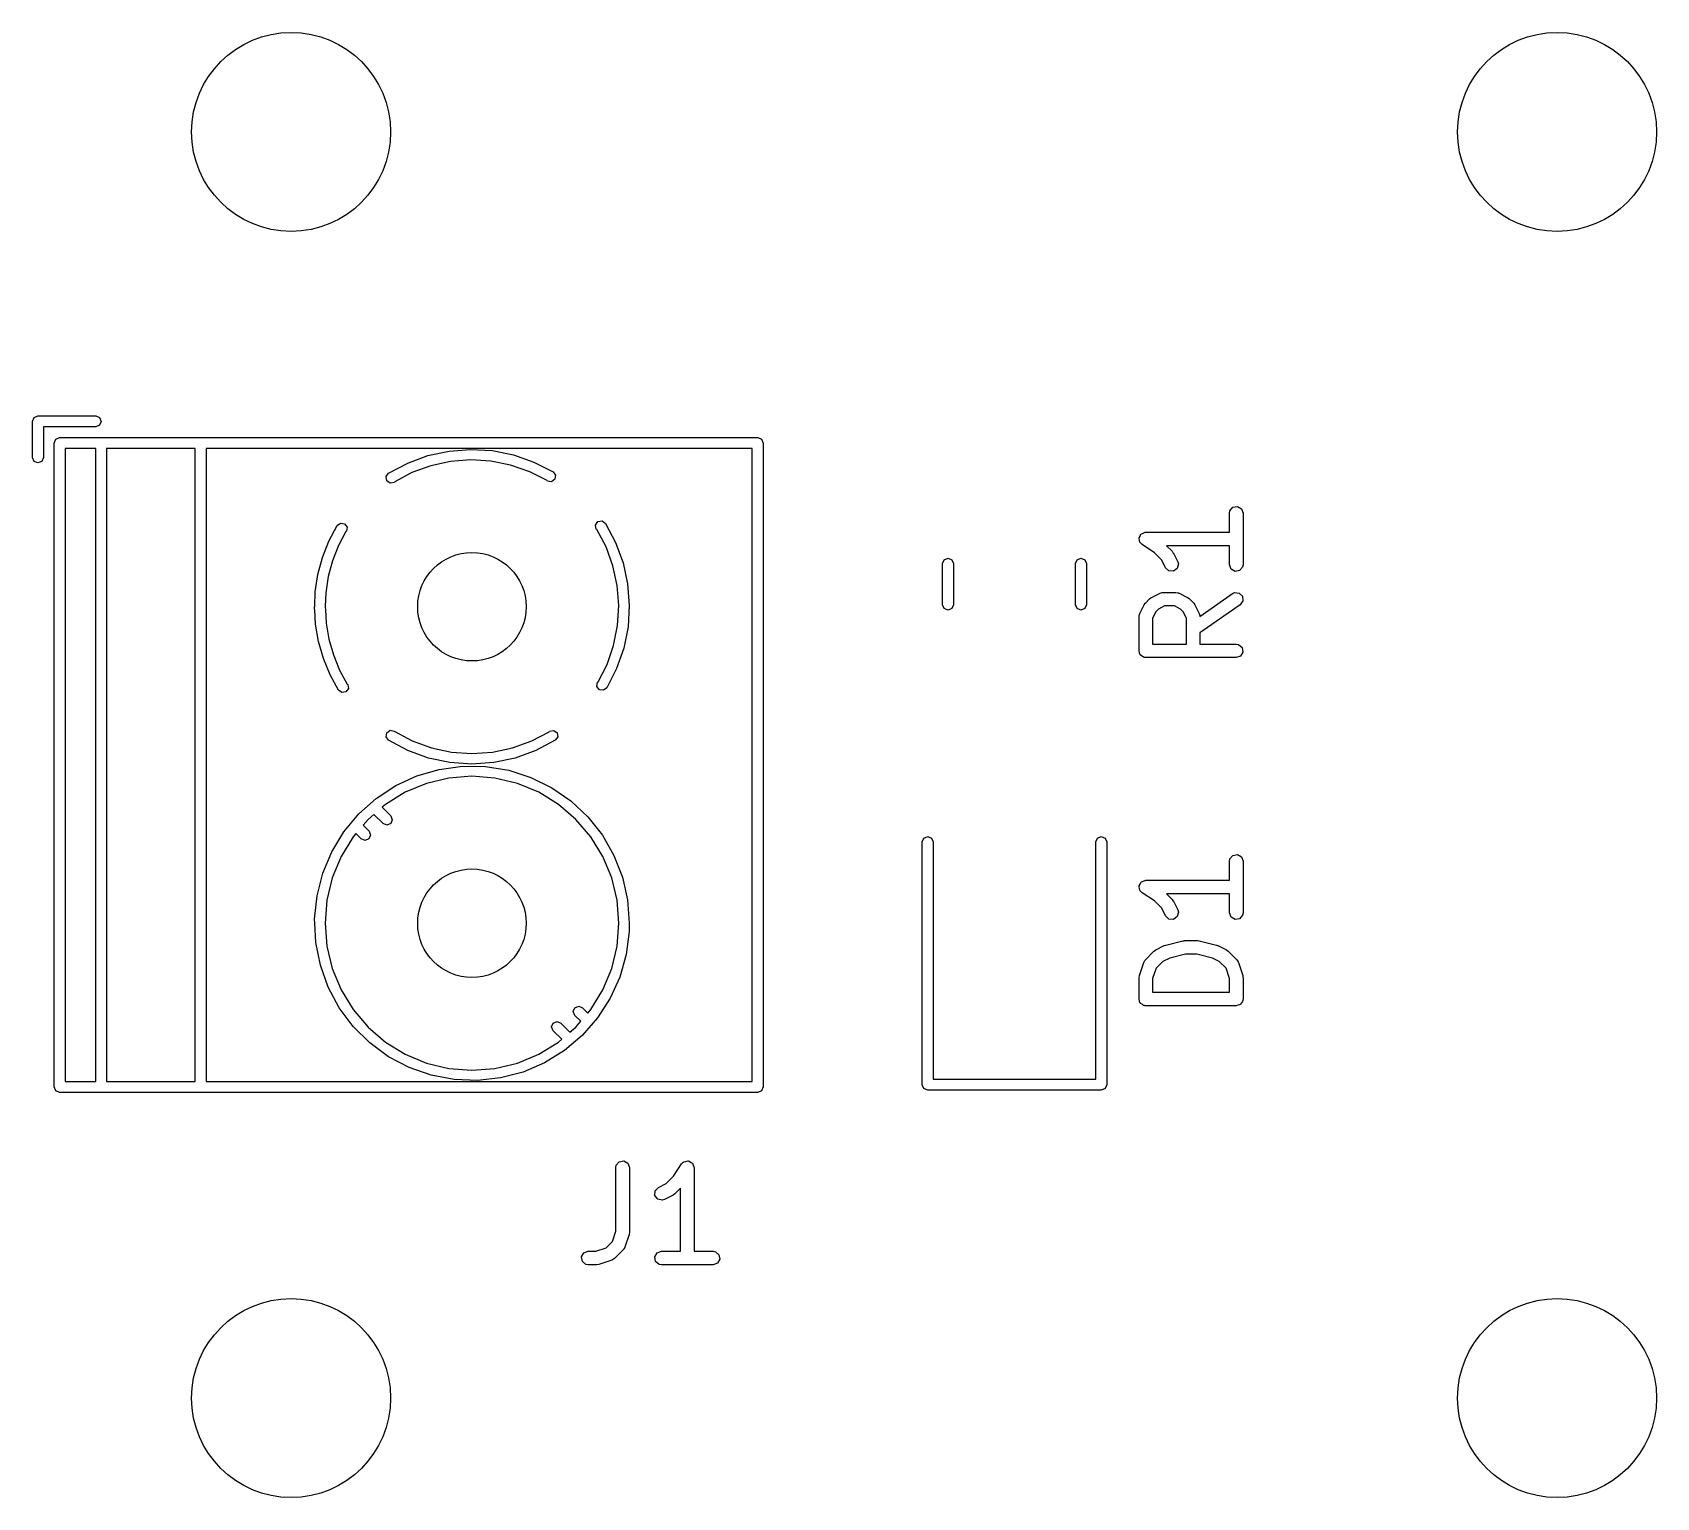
# Model space of a CAD drawing. Extents: x 5.163 to 5.87, y -3.862 to -3.224.
import ezdxf

# ---------------------------------------------------------------- set-up
doc = ezdxf.new("R2010")
doc.units = 0
doc.header["$MEASUREMENT"] = 0
doc.layers.add('BLACK', color=7, linetype='CONTINUOUS')

msp = doc.modelspace()

# ---------------------------------------------------------------- linework, layer by layer
at = {"layer": 'BLACK', "linetype": 'CONTINUOUS'}
for p, q in [((5.16299, -3.3937), (5.16368, -3.39203)), ((5.16299, -3.40945), (5.16299, -3.3937)), ((5.16368, -3.39203), (5.16535, -3.39134)), ((5.16535, -3.39134), (5.19055, -3.39134)), ((5.19055, -3.39134), (5.19222, -3.39203)), ((5.19222, -3.39203), (5.19291, -3.3937)), ((5.19291, -3.3937), (5.19222, -3.39537)), ((5.19055, -3.39606), (5.16772, -3.39606)), ((5.16772, -3.39606), (5.16772, -3.40945)), ((5.17313, -3.40148), (5.1748, -3.40079)), ((5.1748, -3.40079), (5.47874, -3.40079)), ((5.19222, -3.39537), (5.19055, -3.39606)), ((5.47874, -3.40079), (5.48041, -3.40148)), ((5.17244, -3.40315), (5.17313, -3.40148)), ((5.17244, -3.68346), (5.17244, -3.40315)), ((5.17717, -3.40551), (5.17717, -3.6811)), ((5.19055, -3.40551), (5.17717, -3.40551)), ((5.19055, -3.6811), (5.19055, -3.40551)), ((5.19528, -3.40551), (5.19528, -3.6811)), ((5.23386, -3.40551), (5.19528, -3.40551)), ((5.23386, -3.6811), (5.23386, -3.40551)), ((5.23858, -3.40551), (5.23858, -3.6811)), ((5.47638, -3.40551), (5.23858, -3.40551)), ((5.33518, -3.40862), (5.34438, -3.40662)), ((5.34438, -3.40662), (5.35376, -3.40589)), ((5.35376, -3.40589), (5.36315, -3.40646)), ((5.36315, -3.40646), (5.37238, -3.40831)), ((5.47638, -3.6811), (5.47638, -3.40551)), ((5.48041, -3.40148), (5.4811, -3.40315)), ((5.4811, -3.40315), (5.4811, -3.68346)), ((5.16368, -3.41112), (5.16299, -3.40945)), ((5.16535, -3.41181), (5.16368, -3.41112)), ((5.16702, -3.41112), (5.16535, -3.41181)), ((5.16772, -3.40945), (5.16702, -3.41112)), ((5.31804, -3.41629), (5.32635, -3.41187)), ((5.32635, -3.41187), (5.33518, -3.40862)), ((5.33646, -3.41301), (5.32822, -3.41604)), ((5.34504, -3.41115), (5.33646, -3.41301)), ((5.3538, -3.41047), (5.34504, -3.41115)), ((5.36256, -3.411), (5.3538, -3.41047)), ((5.37117, -3.41273), (5.36256, -3.411)), ((5.37947, -3.41561), (5.37117, -3.41273)), ((5.37238, -3.40831), (5.38126, -3.41141)), ((5.38126, -3.41141), (5.38964, -3.41569)), ((5.31699, -3.41776), (5.31804, -3.41629)), ((5.31729, -3.41954), (5.31699, -3.41776)), ((5.31876, -3.42059), (5.31729, -3.41954)), ((5.32055, -3.4203), (5.31876, -3.42059)), ((5.32074, -3.42002), (5.32055, -3.4203)), ((5.32822, -3.41604), (5.32074, -3.42002)), ((5.38701, -3.41947), (5.37947, -3.41561)), ((5.38721, -3.41974), (5.38701, -3.41947)), ((5.389, -3.42001), (5.38721, -3.41974)), ((5.39045, -3.41893), (5.389, -3.42001)), ((5.38964, -3.41569), (5.39072, -3.41715)), ((5.39072, -3.41715), (5.39045, -3.41893)), ((5.68415, -3.43363), (5.68433, -3.43262)), ((5.68415, -3.44193), (5.68415, -3.43363)), ((5.68433, -3.43262), (5.68563, -3.43108)), ((5.68563, -3.43108), (5.68761, -3.43073)), ((5.68761, -3.43073), (5.68936, -3.43174)), ((5.68936, -3.43174), (5.69005, -3.43363)), ((5.69005, -3.43363), (5.69005, -3.45613)), ((5.29204, -3.44586), (5.29561, -3.4391)), ((5.29561, -3.4391), (5.29707, -3.43802)), ((5.29561, -3.4391), (5.29561, -3.4391)), ((5.29948, -3.44167), (5.29625, -3.44779)), ((5.29707, -3.43802), (5.29886, -3.43829)), ((5.29886, -3.43829), (5.29993, -3.43974)), ((5.29966, -3.44153), (5.29948, -3.44167)), ((5.29993, -3.43974), (5.29966, -3.44153)), ((5.40815, -3.43884), (5.4092, -3.43737)), ((5.40844, -3.44063), (5.40815, -3.43884)), ((5.40872, -3.44082), (5.40844, -3.44063)), ((5.4127, -3.4483), (5.40872, -3.44082)), ((5.4092, -3.43737), (5.41098, -3.43707)), ((5.41098, -3.43707), (5.41245, -3.43812)), ((5.41245, -3.43812), (5.41687, -3.44643)), ((5.64525, -3.44363), (5.6456, -3.44284)), ((5.6456, -3.44284), (5.64575, -3.44277)), ((5.64575, -3.44277), (5.64583, -3.44262)), ((5.64583, -3.44262), (5.64664, -3.44233)), ((5.64664, -3.44233), (5.64741, -3.44195)), ((5.64741, -3.44195), (5.64757, -3.44199)), ((5.64757, -3.44199), (5.64773, -3.44193)), ((5.64773, -3.44193), (5.68415, -3.44193)), ((5.28925, -3.45298), (5.29204, -3.44586)), ((5.29625, -3.44779), (5.29364, -3.45443)), ((5.41573, -3.45654), (5.4127, -3.4483)), ((5.41687, -3.44643), (5.42012, -3.45526)), ((5.64478, -3.44469), (5.64485, -3.44454)), ((5.64503, -3.44551), (5.64478, -3.44469)), ((5.64482, -3.44437), (5.64525, -3.44363)), ((5.64485, -3.44454), (5.64482, -3.44437)), ((5.64517, -3.44636), (5.64503, -3.44551)), ((5.6453, -3.44647), (5.64517, -3.44636)), ((5.64535, -3.44663), (5.6453, -3.44647)), ((5.64609, -3.44734), (5.64535, -3.44663)), ((5.65147, -3.45093), (5.64609, -3.44734)), ((5.68415, -3.44783), (5.65673, -3.44783)), ((5.65673, -3.44783), (5.65919, -3.45029)), ((5.65919, -3.45029), (5.6597, -3.45102)), ((5.68415, -3.45613), (5.68415, -3.44783)), ((5.28727, -3.46037), (5.28925, -3.45298)), ((5.29364, -3.45443), (5.29179, -3.46132)), ((5.41759, -3.46512), (5.41573, -3.45654)), ((5.42012, -3.45526), (5.42212, -3.46446)), ((5.55925, -3.45563), (5.55994, -3.45396)), ((5.55925, -3.47351), (5.55925, -3.45563)), ((5.55994, -3.45396), (5.56161, -3.45327)), ((5.56161, -3.45327), (5.56328, -3.45396)), ((5.56328, -3.45396), (5.56398, -3.45563)), ((5.56398, -3.45563), (5.56398, -3.47351)), ((5.61713, -3.45563), (5.61782, -3.45396)), ((5.61713, -3.47351), (5.61713, -3.45563)), ((5.61782, -3.45396), (5.61949, -3.45327)), ((5.61949, -3.45327), (5.62116, -3.45396)), ((5.62116, -3.45396), (5.62185, -3.45563)), ((5.62185, -3.45563), (5.62185, -3.47351)), ((5.65468, -3.45413), (5.65147, -3.45093)), ((5.65634, -3.45745), (5.65468, -3.45413)), ((5.65781, -3.45884), (5.65634, -3.45745)), ((5.6597, -3.45102), (5.65975, -3.45106)), ((5.65975, -3.45106), (5.66162, -3.45481)), ((5.66191, -3.45579), (5.66144, -3.45776)), ((5.66162, -3.45481), (5.66191, -3.45579)), ((5.68484, -3.45803), (5.68415, -3.45613)), ((5.68988, -3.45714), (5.68858, -3.45869)), ((5.69005, -3.45613), (5.68988, -3.45714)), ((5.28612, -3.46793), (5.28727, -3.46037)), ((5.29179, -3.46132), (5.29072, -3.46837)), ((5.42212, -3.46446), (5.42285, -3.47384)), ((5.65982, -3.45896), (5.65781, -3.45884)), ((5.66144, -3.45776), (5.65982, -3.45896)), ((5.68659, -3.45904), (5.68484, -3.45803)), ((5.68858, -3.45869), (5.68659, -3.45904)), ((5.28587, -3.4743), (5.28612, -3.46793)), ((5.29072, -3.46837), (5.29049, -3.47427)), ((5.41827, -3.47388), (5.41759, -3.46512)), ((5.64752, -3.47279), (5.64939, -3.47092)), ((5.64939, -3.47092), (5.65012, -3.47041)), ((5.65012, -3.47041), (5.65016, -3.47036)), ((5.65016, -3.47036), (5.65391, -3.46849)), ((5.65391, -3.46849), (5.65489, -3.4682)), ((5.65489, -3.4682), (5.65506, -3.46824)), ((5.65506, -3.46824), (5.65523, -3.46818)), ((5.65523, -3.46818), (5.66085, -3.46818)), ((5.66085, -3.46818), (5.66186, -3.46835)), ((5.66186, -3.46835), (5.662, -3.46847)), ((5.662, -3.46847), (5.66218, -3.46849)), ((5.66218, -3.46849), (5.66592, -3.47036)), ((5.66592, -3.47036), (5.66663, -3.47089)), ((5.66663, -3.47089), (5.66669, -3.47092)), ((5.66669, -3.47092), (5.66857, -3.47279)), ((5.67129, -3.47859), (5.68541, -3.46871)), ((5.68541, -3.46871), (5.68634, -3.46828)), ((5.68634, -3.46828), (5.68835, -3.46845)), ((5.68835, -3.46845), (5.68978, -3.46988)), ((5.68978, -3.46988), (5.68995, -3.47189)), ((5.28582, -3.47558), (5.28585, -3.47485)), ((5.2859, -3.47576), (5.28582, -3.47558)), ((5.28583, -3.47441), (5.28587, -3.4743)), ((5.28585, -3.47485), (5.28583, -3.47441)), ((5.28583, -3.47441), (5.28583, -3.47441)), ((5.28625, -3.48205), (5.2859, -3.47576)), ((5.29048, -3.47458), (5.29047, -3.47481)), ((5.29047, -3.47481), (5.29051, -3.4754)), ((5.29055, -3.47441), (5.29048, -3.47458)), ((5.29049, -3.47427), (5.29055, -3.47441)), ((5.29051, -3.4754), (5.29055, -3.4755)), ((5.29055, -3.4755), (5.29052, -3.47558)), ((5.29052, -3.47558), (5.29085, -3.48153)), ((5.41774, -3.48264), (5.41827, -3.47388)), ((5.42285, -3.47384), (5.42228, -3.48323)), ((5.55994, -3.47518), (5.55925, -3.47351)), ((5.56161, -3.47587), (5.55994, -3.47518)), ((5.56328, -3.47518), (5.56161, -3.47587)), ((5.56398, -3.47351), (5.56328, -3.47518)), ((5.61782, -3.47518), (5.61713, -3.47351)), ((5.61949, -3.47587), (5.61782, -3.47518)), ((5.62116, -3.47518), (5.61949, -3.47587)), ((5.62185, -3.47351), (5.62116, -3.47518)), ((5.64478, -3.47863), (5.64496, -3.47762)), ((5.64478, -3.49363), (5.64478, -3.47863)), ((5.64496, -3.47762), (5.64507, -3.47748)), ((5.64507, -3.47748), (5.64509, -3.47731)), ((5.64509, -3.47731), (5.64697, -3.47356)), ((5.64697, -3.47356), (5.64749, -3.47285)), ((5.64749, -3.47285), (5.64752, -3.47279)), ((5.65203, -3.47663), (5.65068, -3.47932)), ((5.65323, -3.47543), (5.65203, -3.47663)), ((5.65593, -3.47408), (5.65323, -3.47543)), ((5.66016, -3.47408), (5.65593, -3.47408)), ((5.66286, -3.47543), (5.66016, -3.47408)), ((5.66405, -3.47663), (5.66286, -3.47543)), ((5.6654, -3.47932), (5.66405, -3.47663)), ((5.66857, -3.47279), (5.66907, -3.47351)), ((5.66907, -3.47351), (5.66912, -3.47356)), ((5.66912, -3.47356), (5.67099, -3.47731)), ((5.67099, -3.47731), (5.67129, -3.47829)), ((5.67129, -3.47829), (5.67125, -3.47846)), ((5.67125, -3.47846), (5.67129, -3.47859)), ((5.68879, -3.47355), (5.67131, -3.48579)), ((5.68995, -3.47189), (5.68879, -3.47355)), ((5.28753, -3.48959), (5.28625, -3.48205)), ((5.29085, -3.48153), (5.29204, -3.48856)), ((5.41601, -3.49125), (5.41774, -3.48264)), ((5.42228, -3.48323), (5.42043, -3.49246)), ((5.65068, -3.47932), (5.65068, -3.49067)), ((5.6654, -3.49067), (5.6654, -3.47932)), ((5.67131, -3.48579), (5.67131, -3.49067)), ((5.28964, -3.49694), (5.28753, -3.48959)), ((5.29204, -3.48856), (5.294, -3.49542)), ((5.41313, -3.49954), (5.41601, -3.49125)), ((5.42043, -3.49246), (5.41733, -3.50134)), ((5.65068, -3.49067), (5.6654, -3.49067)), ((5.67131, -3.49067), (5.6871, -3.49067)), ((5.6871, -3.49067), (5.68811, -3.49085)), ((5.68811, -3.49085), (5.68966, -3.49215)), ((5.68966, -3.49215), (5.69001, -3.49414)), ((5.29255, -3.50401), (5.28964, -3.49694)), ((5.294, -3.49542), (5.29672, -3.50201)), ((5.40927, -3.50709), (5.41313, -3.49954)), ((5.64504, -3.49435), (5.64478, -3.49363)), ((5.64517, -3.4951), (5.64504, -3.49435)), ((5.64538, -3.49527), (5.64517, -3.4951)), ((5.64547, -3.49552), (5.64538, -3.49527)), ((5.64613, -3.49591), (5.64547, -3.49552)), ((5.64672, -3.4964), (5.64613, -3.49591)), ((5.64711, -3.49647), (5.64672, -3.4964)), ((5.64722, -3.49653), (5.64711, -3.49647)), ((5.64735, -3.49651), (5.64722, -3.49653)), ((5.64773, -3.49658), (5.64735, -3.49651)), ((5.6871, -3.49658), (5.64773, -3.49658)), ((5.689, -3.49589), (5.6871, -3.49658)), ((5.69001, -3.49414), (5.689, -3.49589)), ((5.29624, -3.51071), (5.29255, -3.50401)), ((5.29672, -3.50201), (5.30005, -3.50807)), ((5.409, -3.50729), (5.40927, -3.50709)), ((5.41733, -3.50134), (5.41305, -3.50972)), ((5.29771, -3.51176), (5.29624, -3.51071)), ((5.29624, -3.51071), (5.29624, -3.51071)), ((5.29949, -3.51146), (5.29771, -3.51176)), ((5.30054, -3.50999), (5.29949, -3.51146)), ((5.30005, -3.50807), (5.30024, -3.50821)), ((5.30024, -3.50821), (5.30054, -3.50999)), ((5.40873, -3.50907), (5.409, -3.50729)), ((5.40981, -3.51053), (5.40873, -3.50907)), ((5.41159, -3.5108), (5.40981, -3.51053)), ((5.41305, -3.50972), (5.41159, -3.5108)), ((5.31725, -3.52926), (5.31872, -3.52821)), ((5.31872, -3.52821), (5.3205, -3.52851)), ((5.38813, -3.52853), (5.38991, -3.52823)), ((5.38991, -3.52823), (5.39138, -3.52928)), ((5.31695, -3.53104), (5.31725, -3.52926)), ((5.318, -3.53251), (5.31695, -3.53104)), ((5.32644, -3.53701), (5.318, -3.53251)), ((5.318, -3.53251), (5.318, -3.53251)), ((5.3205, -3.52851), (5.32071, -3.52879)), ((5.32071, -3.52879), (5.3283, -3.53283)), ((5.3283, -3.53283), (5.33668, -3.53589)), ((5.37194, -3.5359), (5.38033, -3.53285)), ((5.38033, -3.53285), (5.38792, -3.52881)), ((5.39063, -3.53254), (5.38219, -3.53702)), ((5.38792, -3.52881), (5.38813, -3.52853)), ((5.39168, -3.53106), (5.39063, -3.53254)), ((5.39138, -3.52928), (5.39168, -3.53106)), ((5.33542, -3.54028), (5.32644, -3.53701)), ((5.34477, -3.54227), (5.33542, -3.54028)), ((5.33668, -3.53589), (5.34541, -3.53774)), ((5.35431, -3.54294), (5.34477, -3.54227)), ((5.34541, -3.53774), (5.35431, -3.53837)), ((5.35431, -3.53837), (5.36321, -3.53775)), ((5.36385, -3.54227), (5.35431, -3.54294)), ((5.36321, -3.53775), (5.37194, -3.5359)), ((5.3732, -3.54029), (5.36385, -3.54227)), ((5.38219, -3.53702), (5.3732, -3.54029)), ((5.32112, -3.55229), (5.33034, -3.54804)), ((5.33034, -3.54804), (5.34009, -3.5452)), ((5.34432, -3.54902), (5.33456, -3.55136)), ((5.34009, -3.5452), (5.35015, -3.54383)), ((5.35433, -3.54823), (5.34432, -3.54902)), ((5.35015, -3.54383), (5.3603, -3.54396)), ((5.36434, -3.54902), (5.35433, -3.54823)), ((5.3603, -3.54396), (5.37032, -3.54559)), ((5.3741, -3.55136), (5.36434, -3.54902)), ((5.37032, -3.54559), (5.37999, -3.54869)), ((5.37999, -3.54869), (5.3891, -3.55318)), ((5.31263, -3.55786), (5.32112, -3.55229)), ((5.32529, -3.5552), (5.31673, -3.56045)), ((5.33456, -3.55136), (5.32529, -3.5552)), ((5.38338, -3.5552), (5.3741, -3.55136)), ((5.39194, -3.56045), (5.38338, -3.5552)), ((5.3891, -3.55318), (5.39744, -3.55897)), ((5.30505, -3.56462), (5.31263, -3.55786)), ((5.31673, -3.56045), (5.31524, -3.56171)), ((5.31524, -3.56171), (5.31896, -3.56546)), ((5.39957, -3.56697), (5.39194, -3.56045)), ((5.39744, -3.55897), (5.40484, -3.56592)), ((5.29856, -3.57242), (5.30505, -3.56462)), ((5.30909, -3.56697), (5.30691, -3.56952)), ((5.30691, -3.56952), (5.30951, -3.57216)), ((5.31164, -3.56479), (5.30909, -3.56697)), ((5.31561, -3.56879), (5.31164, -3.56479)), ((5.31727, -3.56949), (5.31561, -3.56879)), ((5.31895, -3.5688), (5.31727, -3.56949)), ((5.31965, -3.56714), (5.31895, -3.5688)), ((5.31896, -3.56546), (5.31965, -3.56714)), ((5.40609, -3.5746), (5.39957, -3.56697)), ((5.40484, -3.56592), (5.41112, -3.5739)), ((5.29329, -3.5811), (5.29856, -3.57242)), ((5.30257, -3.5746), (5.29733, -3.58316)), ((5.30383, -3.57313), (5.30257, -3.5746)), ((5.30616, -3.57548), (5.30383, -3.57313)), ((5.30782, -3.57618), (5.30616, -3.57548)), ((5.3095, -3.5755), (5.30782, -3.57618)), ((5.3102, -3.57383), (5.3095, -3.5755)), ((5.30951, -3.57216), (5.3102, -3.57383)), ((5.41133, -3.58316), (5.40609, -3.5746)), ((5.41112, -3.5739), (5.41616, -3.58271)), ((5.55039, -3.57677), (5.55109, -3.5751)), ((5.55039, -3.68248), (5.55039, -3.57677)), ((5.55109, -3.5751), (5.55276, -3.57441)), ((5.55276, -3.57441), (5.55443, -3.5751)), ((5.55443, -3.5751), (5.55512, -3.57677)), ((5.55512, -3.57677), (5.55512, -3.68012)), ((5.62598, -3.57677), (5.62668, -3.5751)), ((5.62598, -3.68012), (5.62598, -3.57677)), ((5.62668, -3.5751), (5.62835, -3.57441)), ((5.62835, -3.57441), (5.63002, -3.5751)), ((5.63002, -3.5751), (5.63071, -3.57677)), ((5.63071, -3.57677), (5.63071, -3.68248)), ((5.28937, -3.59047), (5.29329, -3.5811)), ((5.29733, -3.58316), (5.29349, -3.59243)), ((5.41518, -3.59243), (5.41133, -3.58316)), ((5.41616, -3.58271), (5.41984, -3.59218)), ((5.68415, -3.58521), (5.68433, -3.5842)), ((5.68433, -3.5842), (5.68563, -3.58265)), ((5.68563, -3.58265), (5.68761, -3.5823)), ((5.68761, -3.5823), (5.68936, -3.58331)), ((5.68936, -3.58331), (5.69005, -3.58521)), ((5.28687, -3.60031), (5.28937, -3.59047)), ((5.68415, -3.5935), (5.68415, -3.58521)), ((5.69005, -3.58521), (5.69005, -3.60771)), ((5.29349, -3.59243), (5.29114, -3.6022)), ((5.41752, -3.6022), (5.41518, -3.59243)), ((5.41984, -3.59218), (5.42208, -3.60208)), ((5.64478, -3.59627), (5.64485, -3.59611)), ((5.64503, -3.59709), (5.64478, -3.59627)), ((5.64482, -3.59594), (5.64525, -3.5952)), ((5.64485, -3.59611), (5.64482, -3.59594)), ((5.64517, -3.59793), (5.64503, -3.59709)), ((5.6453, -3.59804), (5.64517, -3.59793)), ((5.64525, -3.5952), (5.6456, -3.59442)), ((5.64535, -3.59821), (5.6453, -3.59804)), ((5.64609, -3.59891), (5.64535, -3.59821)), ((5.6456, -3.59442), (5.64575, -3.59434)), ((5.64575, -3.59434), (5.64583, -3.59419)), ((5.64583, -3.59419), (5.64664, -3.5939)), ((5.65147, -3.6025), (5.64609, -3.59891)), ((5.64664, -3.5939), (5.64741, -3.59352)), ((5.64741, -3.59352), (5.64757, -3.59356)), ((5.64757, -3.59356), (5.64773, -3.5935)), ((5.64773, -3.5935), (5.68415, -3.5935)), ((5.28585, -3.61041), (5.28687, -3.60031)), ((5.29114, -3.6022), (5.29035, -3.6122)), ((5.41831, -3.6122), (5.41752, -3.6022)), ((5.42208, -3.60208), (5.42283, -3.6122)), ((5.65468, -3.6057), (5.65147, -3.6025)), ((5.65634, -3.60903), (5.65468, -3.6057)), ((5.68415, -3.59941), (5.65673, -3.59941)), ((5.65673, -3.59941), (5.65919, -3.60187)), ((5.65919, -3.60187), (5.6597, -3.60259)), ((5.6597, -3.60259), (5.65975, -3.60264)), ((5.65975, -3.60264), (5.66162, -3.60638)), ((5.68415, -3.60771), (5.68415, -3.59941)), ((5.28594, -3.6122), (5.28585, -3.61041)), ((5.28634, -3.62055), (5.28594, -3.6122)), ((5.29035, -3.6122), (5.29114, -3.62221)), ((5.41752, -3.62221), (5.41831, -3.6122)), ((5.42283, -3.6122), (5.42274, -3.61579)), ((5.65781, -3.61041), (5.65634, -3.60903)), ((5.65982, -3.61054), (5.65781, -3.61041)), ((5.66144, -3.60933), (5.65982, -3.61054)), ((5.66191, -3.60737), (5.66144, -3.60933)), ((5.66162, -3.60638), (5.66191, -3.60737)), ((5.68484, -3.6096), (5.68415, -3.60771)), ((5.68659, -3.61061), (5.68484, -3.6096)), ((5.68858, -3.61026), (5.68659, -3.61061)), ((5.68988, -3.60872), (5.68858, -3.61026)), ((5.69005, -3.60771), (5.68988, -3.60872)), ((5.42274, -3.61579), (5.42146, -3.62586)), ((5.65639, -3.62171), (5.66389, -3.61984)), ((5.66389, -3.61984), (5.66448, -3.6198)), ((5.66448, -3.6198), (5.6646, -3.61975)), ((5.6646, -3.61975), (5.67023, -3.61975)), ((5.67023, -3.61975), (5.67081, -3.61985)), ((5.67081, -3.61985), (5.67094, -3.61984)), ((5.67094, -3.61984), (5.67844, -3.62171)), ((5.28832, -3.63051), (5.28634, -3.62055)), ((5.29114, -3.62221), (5.29349, -3.63197)), ((5.41518, -3.63197), (5.41752, -3.62221)), ((5.42146, -3.62586), (5.4187, -3.63563)), ((5.64752, -3.62811), (5.65127, -3.62437)), ((5.65127, -3.62437), (5.65199, -3.62386)), ((5.65199, -3.62386), (5.65204, -3.62381)), ((5.65204, -3.62381), (5.65578, -3.62194)), ((5.65578, -3.62194), (5.65627, -3.62179)), ((5.65627, -3.62179), (5.65639, -3.62171)), ((5.66497, -3.62566), (5.65814, -3.62736)), ((5.66987, -3.62566), (5.66497, -3.62566)), ((5.6767, -3.62736), (5.66987, -3.62566)), ((5.67844, -3.62171), (5.67891, -3.62192)), ((5.67891, -3.62192), (5.67905, -3.62194)), ((5.67905, -3.62194), (5.6828, -3.62381)), ((5.6828, -3.62381), (5.68351, -3.62434)), ((5.68351, -3.62434), (5.68357, -3.62437)), ((5.68357, -3.62437), (5.68731, -3.62811)), ((5.29175, -3.64007), (5.28832, -3.63051)), ((5.29349, -3.63197), (5.29733, -3.64125)), ((5.41133, -3.64125), (5.41518, -3.63197)), ((5.64493, -3.63489), (5.64681, -3.62927)), ((5.64681, -3.62927), (5.64729, -3.62837)), ((5.64729, -3.62837), (5.64744, -3.62827)), ((5.64744, -3.62827), (5.64752, -3.62811)), ((5.65219, -3.6318), (5.65068, -3.63631)), ((5.6551, -3.62888), (5.65219, -3.6318)), ((5.65814, -3.62736), (5.6551, -3.62888)), ((5.67973, -3.62888), (5.6767, -3.62736)), ((5.68265, -3.6318), (5.67973, -3.62888)), ((5.68415, -3.63631), (5.68265, -3.6318)), ((5.68731, -3.62811), (5.6879, -3.62895)), ((5.6879, -3.62895), (5.68792, -3.62913)), ((5.68792, -3.62913), (5.68803, -3.62927)), ((5.68803, -3.62927), (5.6899, -3.63489)), ((5.29656, -3.64901), (5.29175, -3.64007)), ((5.29733, -3.64125), (5.30257, -3.64981)), ((5.40609, -3.64981), (5.41133, -3.64125)), ((5.4187, -3.63563), (5.41453, -3.64489)), ((5.64478, -3.63583), (5.64493, -3.63496)), ((5.64478, -3.6452), (5.64478, -3.63583)), ((5.64493, -3.63496), (5.64493, -3.63489)), ((5.65068, -3.63631), (5.65068, -3.64225)), ((5.68415, -3.64225), (5.68415, -3.63631)), ((5.6899, -3.63489), (5.69003, -3.63577)), ((5.69003, -3.63577), (5.69005, -3.63583)), ((5.69005, -3.63583), (5.69005, -3.6452)), ((5.39916, -3.64896), (5.40083, -3.64827)), ((5.40083, -3.64827), (5.4025, -3.64896)), ((5.41453, -3.64489), (5.40904, -3.65343)), ((5.64504, -3.64592), (5.64478, -3.6452)), ((5.64517, -3.64668), (5.64504, -3.64592)), ((5.64538, -3.64685), (5.64517, -3.64668)), ((5.64547, -3.6471), (5.64538, -3.64685)), ((5.64613, -3.64748), (5.64547, -3.6471)), ((5.64672, -3.64798), (5.64613, -3.64748)), ((5.64711, -3.64804), (5.64672, -3.64798)), ((5.64722, -3.64811), (5.64711, -3.64804)), ((5.64735, -3.64809), (5.64722, -3.64811)), ((5.64773, -3.64815), (5.64735, -3.64809)), ((5.6871, -3.64815), (5.64773, -3.64815)), ((5.65068, -3.64225), (5.68415, -3.64225)), ((5.68782, -3.64789), (5.6871, -3.64815)), ((5.68858, -3.64776), (5.68782, -3.64789)), ((5.68875, -3.64755), (5.68858, -3.64776)), ((5.689, -3.64746), (5.68875, -3.64755)), ((5.68938, -3.6468), (5.689, -3.64746)), ((5.68988, -3.64621), (5.68938, -3.6468)), ((5.68994, -3.64583), (5.68988, -3.64621)), ((5.69001, -3.64571), (5.68994, -3.64583)), ((5.69005, -3.6452), (5.68999, -3.64558)), ((5.68999, -3.64558), (5.69001, -3.64571)), ((5.30263, -3.65715), (5.29656, -3.64901)), ((5.30257, -3.64981), (5.30909, -3.65744)), ((5.38971, -3.65565), (5.39139, -3.65496)), ((5.39139, -3.65496), (5.39305, -3.65566)), ((5.39846, -3.65063), (5.39916, -3.64896)), ((5.39916, -3.6523), (5.39846, -3.65063)), ((5.40175, -3.65489), (5.39916, -3.6523)), ((5.39957, -3.65744), (5.40175, -3.65489)), ((5.40904, -3.65343), (5.40235, -3.66107)), ((5.4025, -3.64896), (5.40483, -3.65129)), ((5.40483, -3.65129), (5.40609, -3.64981)), ((5.30984, -3.6643), (5.30263, -3.65715)), ((5.30909, -3.65744), (5.31673, -3.66396)), ((5.38902, -3.65731), (5.38971, -3.65565)), ((5.3897, -3.65899), (5.38902, -3.65731)), ((5.3934, -3.66271), (5.3897, -3.65899)), ((5.39194, -3.66396), (5.3934, -3.66271)), ((5.39305, -3.65566), (5.397, -3.65964)), ((5.40235, -3.66107), (5.3946, -3.66763)), ((5.397, -3.65964), (5.39957, -3.65744)), ((5.31803, -3.6703), (5.30984, -3.6643)), ((5.31673, -3.66396), (5.32529, -3.66921)), ((5.32529, -3.66921), (5.33456, -3.67305)), ((5.3741, -3.67305), (5.38338, -3.66921)), ((5.38338, -3.66921), (5.39194, -3.66396)), ((5.3946, -3.66763), (5.38596, -3.67297)), ((5.32701, -3.67503), (5.31803, -3.6703)), ((5.3366, -3.67837), (5.32701, -3.67503)), ((5.33456, -3.67305), (5.34432, -3.67539)), ((5.34432, -3.67539), (5.35433, -3.67618)), ((5.35433, -3.67618), (5.36434, -3.67539)), ((5.36434, -3.67539), (5.3741, -3.67305)), ((5.38596, -3.67297), (5.37663, -3.67698)), ((5.17313, -3.68513), (5.17244, -3.68346)), ((5.17717, -3.6811), (5.19055, -3.6811)), ((5.19528, -3.6811), (5.23386, -3.6811)), ((5.23858, -3.6811), (5.47638, -3.6811)), ((5.34658, -3.68027), (5.3366, -3.67837)), ((5.35672, -3.68067), (5.34658, -3.68027)), ((5.36681, -3.67956), (5.35672, -3.68067)), ((5.37663, -3.67698), (5.36681, -3.67956)), ((5.4811, -3.68346), (5.48041, -3.68513)), ((5.55109, -3.68415), (5.55039, -3.68248)), ((5.55512, -3.68012), (5.62598, -3.68012)), ((5.63071, -3.68248), (5.63002, -3.68415)), ((5.1748, -3.68583), (5.17313, -3.68513)), ((5.47874, -3.68583), (5.1748, -3.68583)), ((5.48041, -3.68513), (5.47874, -3.68583)), ((5.55276, -3.68484), (5.55109, -3.68415)), ((5.62835, -3.68484), (5.55276, -3.68484)), ((5.63002, -3.68415), (5.62835, -3.68484)), ((5.41699, -3.7186), (5.41717, -3.71759)), ((5.41699, -3.74624), (5.41699, -3.7186)), ((5.41717, -3.71759), (5.41847, -3.71604)), ((5.41847, -3.71604), (5.42046, -3.71569)), ((5.42046, -3.71569), (5.42221, -3.7167)), ((5.42221, -3.7167), (5.4229, -3.7186)), ((5.4229, -3.7186), (5.4229, -3.74672)), ((5.44202, -3.72234), (5.44561, -3.71696)), ((5.44561, -3.71696), (5.44632, -3.71622)), ((5.44632, -3.71622), (5.44648, -3.71617)), ((5.44648, -3.71617), (5.44659, -3.71604)), ((5.44659, -3.71604), (5.44744, -3.71589)), ((5.44744, -3.71589), (5.44826, -3.71565)), ((5.44826, -3.71565), (5.44841, -3.71572)), ((5.44841, -3.71572), (5.44858, -3.71569)), ((5.44858, -3.71569), (5.44932, -3.71612)), ((5.44932, -3.71612), (5.45011, -3.71646)), ((5.45011, -3.71646), (5.45018, -3.71661)), ((5.45018, -3.71661), (5.45033, -3.7167)), ((5.45033, -3.7167), (5.45062, -3.7175)), ((5.45062, -3.7175), (5.451, -3.71827)), ((5.451, -3.71827), (5.45096, -3.71844)), ((5.45096, -3.71844), (5.45102, -3.7186)), ((5.45102, -3.7186), (5.45102, -3.75501)), ((5.4355, -3.72721), (5.43882, -3.72554)), ((5.43882, -3.72554), (5.44202, -3.72234)), ((5.43399, -3.73069), (5.43411, -3.72867)), ((5.43519, -3.73231), (5.43399, -3.73069)), ((5.43411, -3.72867), (5.4355, -3.72721)), ((5.43716, -3.73278), (5.43519, -3.73231)), ((5.43814, -3.73249), (5.43716, -3.73278)), ((5.44189, -3.73061), (5.43814, -3.73249)), ((5.44193, -3.73057), (5.44189, -3.73061)), ((5.44266, -3.73006), (5.44193, -3.73057)), ((5.44512, -3.7276), (5.44266, -3.73006)), ((5.44512, -3.75501), (5.44512, -3.7276)), ((5.41549, -3.75075), (5.41699, -3.74624)), ((5.4229, -3.74672), (5.42275, -3.74759)), ((5.40822, -3.75501), (5.41273, -3.75351)), ((5.41273, -3.75351), (5.41549, -3.75075)), ((5.42016, -3.75443), (5.41641, -3.75818)), ((5.42024, -3.75427), (5.42016, -3.75443)), ((5.42039, -3.75418), (5.42024, -3.75427)), ((5.42087, -3.75328), (5.42039, -3.75418)), ((5.42275, -3.74765), (5.42087, -3.75328)), ((5.42275, -3.74759), (5.42275, -3.74765)), ((5.40204, -3.75745), (5.40305, -3.75571)), ((5.40239, -3.75944), (5.40204, -3.75745)), ((5.40394, -3.76074), (5.40239, -3.75944)), ((5.40305, -3.75571), (5.40495, -3.75501)), ((5.40495, -3.76092), (5.40394, -3.76074)), ((5.40495, -3.75501), (5.40822, -3.75501)), ((5.4087, -3.76092), (5.40495, -3.76092)), ((5.40876, -3.7609), (5.4087, -3.76092)), ((5.40963, -3.76077), (5.40876, -3.7609)), ((5.41526, -3.75889), (5.40963, -3.76077)), ((5.4154, -3.75878), (5.41526, -3.75889)), ((5.41557, -3.75877), (5.4154, -3.75878)), ((5.41641, -3.75818), (5.41557, -3.75877)), ((5.43391, -3.75745), (5.43492, -3.75571)), ((5.43426, -3.75944), (5.43391, -3.75745)), ((5.43581, -3.76074), (5.43426, -3.75944)), ((5.43492, -3.75571), (5.43682, -3.75501)), ((5.43682, -3.76092), (5.43581, -3.76074)), ((5.43682, -3.75501), (5.44512, -3.75501)), ((5.45932, -3.76092), (5.43682, -3.76092)), ((5.45102, -3.75501), (5.45932, -3.75501)), ((5.45932, -3.75501), (5.46033, -3.75519)), ((5.46122, -3.76023), (5.45932, -3.76092)), ((5.46033, -3.75519), (5.46187, -3.75649)), ((5.46223, -3.75848), (5.46122, -3.76023)), ((5.46187, -3.75649), (5.46223, -3.75848))]:
    msp.add_line(p, q, dxfattribs=at)
at = {"layer": 'BLACK'}
for centre, radius in [((5.27559, -3.26772), 0.04331), ((5.82677, -3.26772), 0.04331), ((5.35433, -3.47441), 0.02362), ((5.35433, -3.6122), 0.02362), ((5.27559, -3.8189), 0.04331), ((5.82677, -3.8189), 0.04331)]:
    msp.add_circle(centre, radius, dxfattribs=at)

doc.saveas('drawing.dxf')
